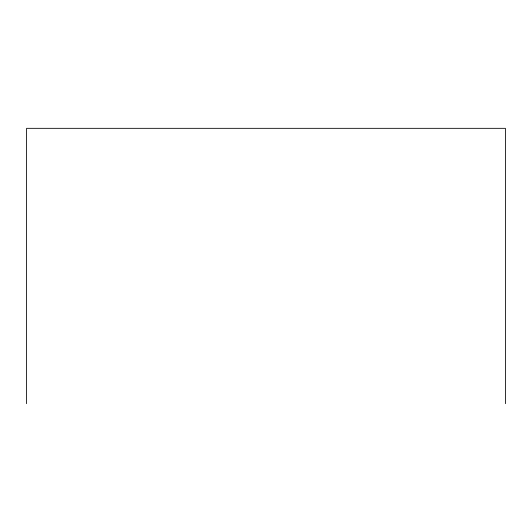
<?xml version="1.0" encoding="UTF-8"?>
<svg xmlns="http://www.w3.org/2000/svg" width="532" height="532" viewBox="0 0 532 532"><rect width="100%" height="100%" fill="white"/><g stroke="black" fill="none" stroke-linecap="round" stroke-linejoin="round"><path stroke-width="0.8" d="M505.4 403.668L505.4 128.332L26.6 128.332L26.6 403.668"/></g></svg>
